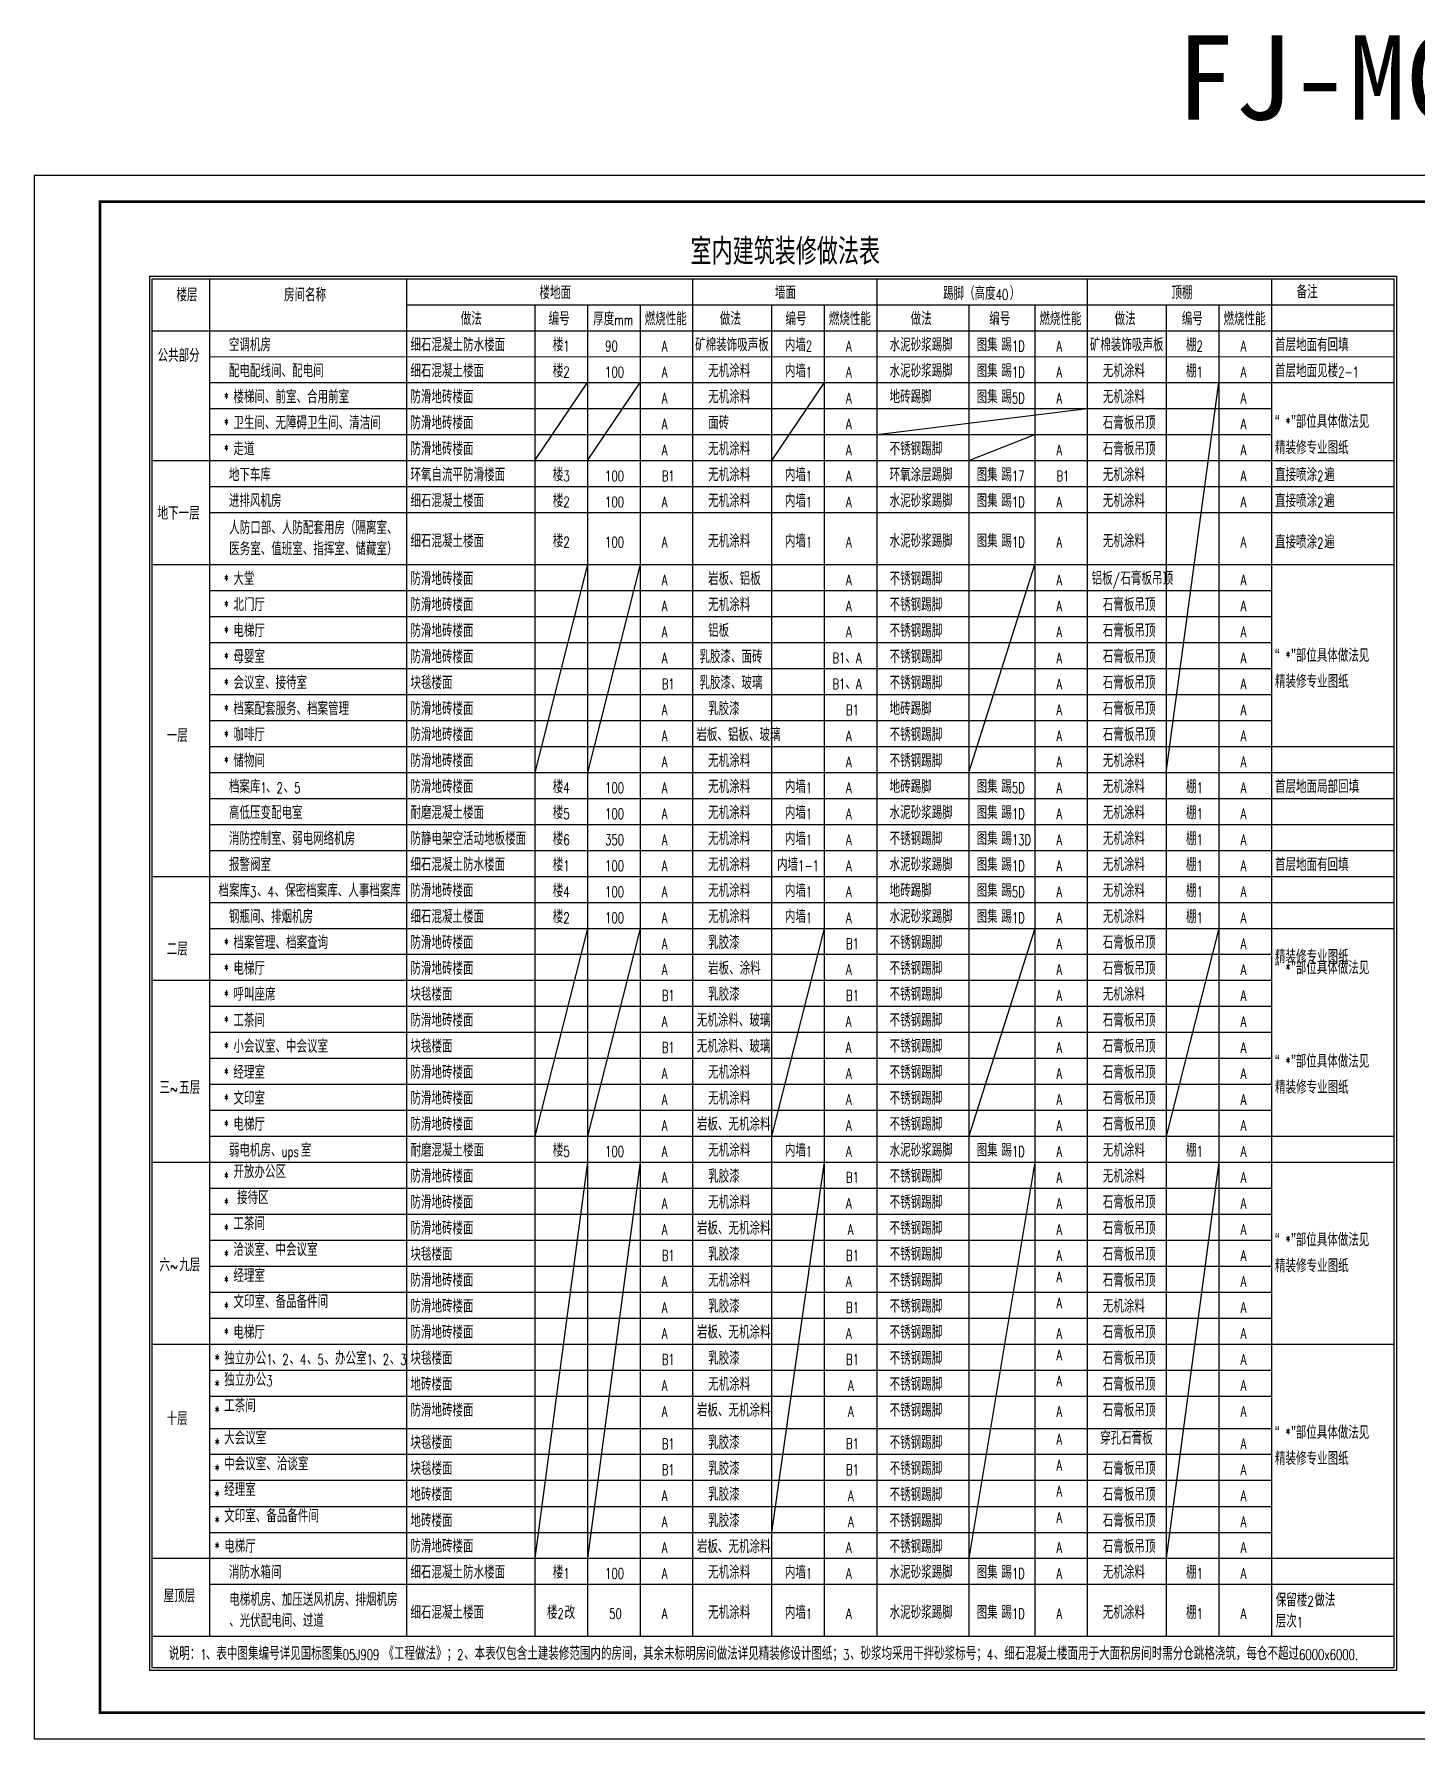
# Model space of a CAD drawing. Extents: x 1109697 to 1467097, y -139975 to 53891.
# Drawn here: x 1361997 to 1414517, y -139975 to -75205 of the extents above; entities that cross this region are included whole.
import ezdxf
from ezdxf.enums import TextEntityAlignment as Align

# ---------------------------------------------------------------- set-up
doc = ezdxf.new("R2010")
doc.units = 0
doc.header["$LTSCALE"] = 1000
doc.header["$MEASUREMENT"] = 0
for name, color, linetype in [('PUB_TEXT', 7, 'Continuous'), ('PUB_TITLE', 4, 'Continuous'), ('WALL', 5, 'Continuous')]:
    doc.layers.add(name, color=color, linetype=linetype)
doc.styles.add('_HZTXT', font='SIMPLEX', dxfattribs={"width": 0.8, "bigfont": 'HZTXT'})
doc.styles.add('_TCH_SPACE', font='simhei.ttf')

msp = doc.modelspace()

# ---------------------------------------------------------------- linework, layer by layer
for p, q in [((1366477, -86473), (1413684, -86473)), ((1381027, -91409), (1383027, -88448)), ((1383027, -91409), (1385027, -88448)), ((1392027, -88448), (1390027, -91409)), ((1405027, -103256), (1407027, -88448)), ((1394027, -90423), (1402027, -89436)), ((1397527, -91409), (1400027, -90423)), ((1383027, -95360), (1381027, -103257)), ((1385027, -95360), (1383027, -103257)), ((1397527, -103257), (1400027, -95360)), ((1383027, -109180), (1381027, -117073)), ((1385027, -109180), (1383027, -117073)), ((1392027, -109180), (1390027, -117073)), ((1400027, -109180), (1397527, -117073)), ((1407027, -109180), (1405027, -117073)), ((1383027, -118060), (1381027, -133106)), ((1385027, -118060), (1383027, -133106)), ((1392027, -118060), (1390027, -132132)), ((1400027, -118060), (1397527, -133106)), ((1407027, -118060), (1405027, -133106))]:
    msp.add_line(p, q)
at = {"layer": 'PUB_TEXT', "color": 7}
for p, q in [((1366477, -84498), (1366477, -84498)), ((1366477, -84498), (1366477, -137260)), ((1368666, -84498), (1368666, -136068)), ((1413684, -84498), (1413684, -137260)), ((1381027, -85485), (1381027, -136068)), ((1390027, -85485), (1390027, -136068)), ((1392027, -85485), (1392027, -136068)), ((1397527, -85485), (1397527, -136068)), ((1400027, -85485), (1400027, -136068)), ((1405027, -85485), (1405027, -136068)), ((1407027, -85485), (1407027, -136068)), ((1366477, -91409), (1413684, -91409)), ((1368666, -97332), (1409027, -97332)), ((1368666, -98320), (1409027, -98319)), ((1368666, -99309), (1409027, -99309)), ((1368666, -100297), (1409027, -100297)), ((1368666, -101284), (1409027, -101284)), ((1368666, -104244), (1413684, -104244)), ((1366478, -136068), (1413684, -136068)), ((1366477, -137260), (1413684, -137260))]:
    msp.add_line(p, q, dxfattribs=at)
at = {"layer": 'PUB_TEXT'}
for p, q in [((1366477, -84498), (1413684, -84498)), ((1376153, -85485), (1413684, -85485)), ((1383027, -85485), (1383027, -136068)), ((1385027, -85485), (1385027, -136068)), ((1368666, -87461), (1413684, -87460)), ((1368666, -88448), (1413684, -88448)), ((1368666, -89436), (1409027, -89436)), ((1368666, -90423), (1409027, -90423)), ((1368666, -90423), (1409027, -90423)), ((1368666, -92397), (1413684, -92397)), ((1368666, -93384), (1413684, -93384)), ((1366477, -95360), (1413684, -95360)), ((1368666, -96345), (1409027, -96345)), ((1368666, -102271), (1413684, -102271)), ((1368666, -102272), (1409027, -102272)), ((1368666, -103257), (1413684, -103256)), ((1368666, -104244), (1413684, -104244)), ((1368666, -105231), (1413684, -105231)), ((1368666, -106218), (1413684, -106218)), ((1366477, -107208), (1413684, -107207)), ((1368666, -108197), (1413684, -108197)), ((1368666, -109180), (1413684, -109180)), ((1368666, -110162), (1409027, -110162)), ((1366477, -111149), (1409027, -111149)), ((1368666, -112135), (1409027, -112135)), ((1368666, -113122), (1409027, -113122)), ((1368666, -114109), (1409027, -114109)), ((1368666, -115097), (1409027, -115097)), ((1368666, -116085), (1409027, -116085)), ((1368666, -117073), (1413684, -117073)), ((1366477, -118060), (1413684, -118060)), ((1368666, -119048), (1409027, -119048)), ((1368666, -120036), (1409027, -120036)), ((1368666, -121024), (1409027, -121024)), ((1368666, -122012), (1409027, -122012)), ((1368666, -123000), (1409027, -123000)), ((1368666, -123988), (1409027, -123988)), ((1366477, -124976), (1413684, -124976)), ((1368666, -125964), (1409027, -125964)), ((1368666, -126952), (1409027, -126952)), ((1368666, -128180), (1409027, -128180)), ((1368666, -129163), (1409027, -129163)), ((1368666, -130151), (1409027, -130151)), ((1368666, -131144), (1409027, -131144)), ((1368666, -132132), (1409027, -132132)), ((1366477, -133106), (1413684, -133106)), ((1368666, -134093), (1413684, -134093))]:
    msp.add_line(p, q, dxfattribs=at)
at = {"layer": 'PUB_TEXT', "color": 4}
for p, q in [((1376153, -84498), (1376153, -136068)), ((1387027, -84498), (1387027, -136068)), ((1409027, -84498), (1409027, -136068))]:
    msp.add_line(p, q, dxfattribs=at)
at = {"layer": 'PUB_TEXT', "color": 2}
for p, q in [((1394027, -84501), (1394027, -136068)), ((1402027, -84501), (1402027, -136068))]:
    msp.add_line(p, q, dxfattribs=at)
at = {"layer": 'PUB_TITLE'}
msp.add_lwpolyline([(1361997, -139975), (1467097, -139975), (1467097, -80575), (1361997, -80575)], close=True, dxfattribs=at)
at = {"layer": 'PUB_TITLE', "const_width": 100}
msp.add_lwpolyline([(1364497, -138975), (1466097, -138975), (1466097, -81575), (1364497, -81575)], close=True, dxfattribs=at)
at = {"layer": 'WALL'}
for p, q in [((1366378, -84398), (1366378, -137360)), ((1366378, -84398), (1413784, -84398)), ((1413784, -84398), (1413784, -137360)), ((1366378, -137360), (1413784, -137360))]:
    msp.add_line(p, q, dxfattribs=at)

# ---------------------------------------------------------------- texts
at = {"linetype": 'Continuous', "style": '_TCH_SPACE'}
msp.add_text('FJ-MC-08', height=3200, dxfattribs=at).set_placement((1414140, -78457), align=Align.CENTER)
at = {"layer": 'PUB_TEXT', "style": '_HZTXT'}
for s, height, width, p in [('室内建筑装修做法表', 1000, 0.8, (1386948, -83968)), ('楼层', 500, 0.8, (1367406, -85362)), ('房间名称', 500, 0.8, (1371497, -85362)), ('楼地面', 500, 0.8, (1381207, -85275)), ('墙面', 500, 0.8, (1390155, -85275)), ('踢脚（高度', 500, 0.8, (1396544, -85302)), ('）', 500, 0.8, (1399078, -85302)), ('顶棚', 500, 0.8, (1405227, -85278)), ('备注', 500, 0.8, (1409982, -85247)), ('40', 400, 0.7, (1398544, -85302)), ('做法', 500, 0.8, (1378216, -86269)), ('编号', 500, 0.8, (1381553, -86269)), ('厚度', 500, 0.8, (1383250, -86269)), ('mm', 400, 0.7, (1384050, -86269)), ('燃烧性能', 500, 0.8, (1385204, -86269)), ('做法', 500, 0.8, (1388063, -86269)), ('编号', 500, 0.8, (1390553, -86269)), ('燃烧性能', 500, 0.8, (1392204, -86269)), ('做法', 500, 0.8, (1395313, -86269)), ('编号', 500, 0.8, (1398303, -86269)), ('燃烧性能', 500, 0.8, (1400204, -86269)), ('做法', 500, 0.8, (1403063, -86269)), ('编号', 500, 0.8, (1405619, -86269)), ('燃烧性能', 500, 0.8, (1407204, -86269)), ('细石混凝土防水楼面', 500, 0.8, (1376300, -87258)), ('楼', 500, 0.8, (1381714, -87258)), ('矿棉装饰吸声板', 500, 0.8, (1387122, -87258)), ('内墙', 500, 0.8, (1390530, -87258)), ('水泥砂浆踢脚', 500, 0.8, (1394514, -87258)), ('图集', 500, 0.8, (1397821, -87258)), ('踢', 500, 0.8, (1398762, -87258)), ('矿棉装饰吸声板', 500, 0.8, (1402122, -87258)), ('棚', 500, 0.8, (1405780, -87258)), ('首层地面有回填', 500, 0.8, (1409161, -87258)), ('1', 400, 0.7, (1382114, -87258)), ('90', 400, 0.7, (1383700, -87258)), ('A', 400, 0.7, (1385855, -87258)), ('2', 400, 0.7, (1391330, -87258)), ('A', 400, 0.7, (1392855, -87258)), ('1D', 400, 0.7, (1399162, -87258)), ('A', 400, 0.7, (1400855, -87258)), ('2', 400, 0.7, (1406180, -87258)), ('A', 400, 0.7, (1407855, -87258)), ('细石混凝土楼面', 500, 0.8, (1376300, -88246)), ('楼', 500, 0.8, (1381714, -88246)), ('2', 400, 0.7, (1382114, -88246)), ('100', 400, 0.7, (1383700, -88246)), ('A', 400, 0.7, (1385855, -88246)), ('无机涂料', 500, 0.8, (1387616, -88246)), ('内墙', 500, 0.8, (1390530, -88246)), ('1', 400, 0.7, (1391330, -88246)), ('A', 400, 0.7, (1392855, -88246)), ('水泥砂浆踢脚', 500, 0.8, (1394514, -88246)), ('图集', 500, 0.8, (1397821, -88246)), ('踢', 500, 0.8, (1398762, -88246)), ('1D', 400, 0.7, (1399162, -88246)), ('A', 400, 0.7, (1400855, -88246)), ('无机涂料', 500, 0.8, (1402616, -88246)), ('棚', 500, 0.8, (1405780, -88246)), ('1', 400, 0.7, (1406180, -88246)), ('A', 400, 0.7, (1407855, -88246)), ('首层地面见楼', 500, 0.8, (1409161, -88246)), ('2-1', 400, 0.7, (1411561, -88246)), ('防滑地砖楼面', 500, 0.8, (1376300, -89234)), ('无机涂料', 500, 0.8, (1387616, -89234)), ('地砖踢脚', 500, 0.8, (1394514, -89234)), ('图集', 500, 0.8, (1397821, -89234)), ('踢', 500, 0.8, (1398762, -89234)), ('无机涂料', 500, 0.8, (1402616, -89234)), ('A', 400, 0.7, (1385855, -89234)), ('A', 400, 0.7, (1392855, -89234)), ('5D', 400, 0.7, (1399162, -89234)), ('A', 400, 0.7, (1400855, -89234)), ('A', 400, 0.7, (1407855, -89234)), ('防滑地砖楼面', 500, 0.8, (1376300, -90221)), ('A', 400, 0.7, (1385855, -90221)), ('面砖', 500, 0.8, (1387616, -90221)), ('A', 400, 0.7, (1392855, -90221)), ('石膏板吊顶', 500, 0.8, (1402616, -90221)), ('A', 400, 0.7, (1407855, -90221)), ('“', 500, 0.8, (1409161, -90173)), ('*', 400, 0.7, (1409561, -90173)), ('”部位具体做法见', 500, 0.8, (1409774, -90173)), ('防滑地砖楼面', 500, 0.8, (1376300, -91209)), ('无机涂料', 500, 0.8, (1387616, -91209)), ('不锈钢踢脚', 500, 0.8, (1394514, -91209)), ('石膏板吊顶', 500, 0.8, (1402616, -91209)), ('精装修专业图纸', 500, 0.8, (1409161, -91161)), ('A', 400, 0.7, (1385855, -91209)), ('A', 400, 0.7, (1392855, -91209)), ('A', 400, 0.7, (1400855, -91209)), ('A', 400, 0.7, (1407855, -91209)), ('环氧自流平防滑楼面', 500, 0.8, (1376300, -92194)), ('楼', 500, 0.8, (1381714, -92195)), ('3', 400, 0.7, (1382114, -92195)), ('100', 400, 0.7, (1383700, -92194)), ('100', 400, 0.7, (1383700, -92195)), ('B1', 400, 0.7, (1385855, -92195)), ('无机涂料', 500, 0.8, (1387616, -92195)), ('内墙', 500, 0.8, (1390530, -92195)), ('1', 400, 0.7, (1391330, -92195)), ('A', 400, 0.7, (1392855, -92195)), ('环氧涂层踢脚', 500, 0.8, (1394514, -92195)), ('图集', 500, 0.8, (1397821, -92195)), ('踢', 500, 0.8, (1398762, -92195)), ('17', 400, 0.7, (1399162, -92195)), ('B1', 400, 0.7, (1400855, -92195)), ('无机涂料', 500, 0.8, (1402616, -92195)), ('A', 400, 0.7, (1407855, -92195)), ('直接喷涂', 500, 0.8, (1409161, -92195)), ('2', 400, 0.7, (1410761, -92195)), ('遍', 500, 0.8, (1411027, -92195)), ('细石混凝土楼面', 500, 0.8, (1376300, -93182)), ('楼', 500, 0.8, (1381714, -93182)), ('2', 400, 0.7, (1382114, -93182)), ('100', 400, 0.7, (1383700, -93182)), ('A', 400, 0.7, (1385855, -93182)), ('无机涂料', 500, 0.8, (1387616, -93182)), ('内墙', 500, 0.8, (1390530, -93182)), ('1', 400, 0.7, (1391330, -93182)), ('A', 400, 0.7, (1392855, -93182)), ('水泥砂浆踢脚', 500, 0.8, (1394514, -93182)), ('图集', 500, 0.8, (1397821, -93182)), ('踢', 500, 0.8, (1398762, -93182)), ('1D', 400, 0.7, (1399162, -93182)), ('A', 400, 0.7, (1400855, -93182)), ('无机涂料', 500, 0.8, (1402616, -93182)), ('A', 400, 0.7, (1407855, -93182)), ('直接喷涂', 500, 0.8, (1409161, -93182)), ('2', 400, 0.7, (1410761, -93182)), ('遍', 500, 0.8, (1411027, -93182)), ('细石混凝土楼面', 500, 0.8, (1376300, -94710)), ('楼', 500, 0.8, (1381714, -94710)), ('2', 400, 0.7, (1382114, -94710)), ('100', 400, 0.7, (1383700, -94710)), ('A', 400, 0.7, (1385855, -94710)), ('无机涂料', 500, 0.8, (1387616, -94710)), ('内墙', 500, 0.8, (1390530, -94710)), ('1', 400, 0.7, (1391330, -94710)), ('A', 400, 0.7, (1392855, -94710)), ('水泥砂浆踢脚', 500, 0.8, (1394514, -94710)), ('图集', 500, 0.8, (1397821, -94710)), ('踢', 500, 0.8, (1398762, -94710)), ('1D', 400, 0.7, (1399162, -94710)), ('A', 400, 0.7, (1400855, -94710)), ('无机涂料', 500, 0.8, (1402616, -94710)), ('A', 400, 0.7, (1407855, -94710)), ('直接喷涂', 500, 0.8, (1409161, -94747)), ('2', 400, 0.7, (1410761, -94747)), ('遍', 500, 0.8, (1411027, -94747)), ('防滑地砖楼面', 500, 0.8, (1376300, -96143)), ('A', 400, 0.7, (1385855, -96143)), ('岩板、铝板', 500, 0.8, (1387616, -96143)), ('A', 400, 0.7, (1392855, -96143)), ('不锈钢踢脚', 500, 0.8, (1394514, -96143)), ('A', 400, 0.7, (1400855, -96143)), ('铝板', 500, 0.8, (1402193, -96133)), ('/', 400, 0.7, (1402993, -96133)), ('石膏板吊顶', 500, 0.8, (1403287, -96133)), ('A', 400, 0.7, (1407855, -96143)), ('防滑地砖楼面', 500, 0.8, (1376300, -97130)), ('A', 400, 0.7, (1385855, -97131)), ('无机涂料', 500, 0.8, (1387616, -97131)), ('A', 400, 0.7, (1392855, -97131)), ('不锈钢踢脚', 500, 0.8, (1394514, -97131)), ('A', 400, 0.7, (1400855, -97131)), ('石膏板吊顶', 500, 0.8, (1402616, -97131)), ('A', 400, 0.7, (1407855, -97131)), ('防滑地砖楼面', 500, 0.8, (1376300, -98118)), ('A', 400, 0.7, (1385855, -98118)), ('铝板', 500, 0.8, (1387616, -98115)), ('A', 400, 0.7, (1392855, -98118)), ('不锈钢踢脚', 500, 0.8, (1394514, -98118)), ('A', 400, 0.7, (1400855, -98118)), ('石膏板吊顶', 500, 0.8, (1402616, -98118)), ('A', 400, 0.7, (1407855, -98118)), ('防滑地砖楼面', 500, 0.8, (1376300, -99107)), ('A', 400, 0.7, (1385855, -99107)), ('乳胶漆、面砖', 500, 0.8, (1387283, -99107)), ('B1', 400, 0.7, (1392341, -99108)), ('、', 500, 0.8, (1392835, -99108)), ('A', 400, 0.7, (1393235, -99108)), ('不锈钢踢脚', 500, 0.8, (1394514, -99107)), ('A', 400, 0.7, (1400855, -99107)), ('石膏板吊顶', 500, 0.8, (1402616, -99105)), ('A', 400, 0.7, (1407855, -99107)), ('“', 500, 0.8, (1409161, -99059)), ('*', 400, 0.7, (1409561, -99059)), ('”部位具体做法见', 500, 0.8, (1409774, -99059)), ('块毯楼面', 500, 0.8, (1376300, -100095)), ('B1', 400, 0.7, (1385855, -100095)), ('乳胶漆、玻璃', 500, 0.8, (1387283, -100095)), ('B1', 400, 0.7, (1392341, -100095)), ('A', 400, 0.7, (1393235, -100095)), ('不锈钢踢脚', 500, 0.8, (1394514, -100095)), ('A', 400, 0.7, (1400855, -100095)), ('石膏板吊顶', 500, 0.8, (1402616, -100094)), ('A', 400, 0.7, (1407855, -100095)), ('精装修专业图纸', 500, 0.8, (1409161, -100046)), ('、', 500, 0.8, (1392835, -100095)), ('防滑地砖楼面', 500, 0.8, (1376300, -101081)), ('A', 400, 0.7, (1385855, -101081)), ('乳胶漆', 500, 0.8, (1387616, -101081)), ('B1', 400, 0.7, (1392855, -101082)), ('地砖踢脚', 500, 0.8, (1394514, -101081)), ('A', 400, 0.7, (1400855, -101081)), ('石膏板吊顶', 500, 0.8, (1402616, -101082)), ('A', 400, 0.7, (1407855, -101082)), ('防滑地砖楼面', 500, 0.8, (1376300, -102068)), ('A', 400, 0.7, (1385855, -102068)), ('岩板、铝板、玻璃', 500, 0.8, (1387167, -102069)), ('A', 400, 0.7, (1392855, -102070)), ('不锈钢踢脚', 500, 0.8, (1394514, -102069)), ('A', 400, 0.7, (1400855, -102069)), ('石膏板吊顶', 500, 0.8, (1402616, -102069)), ('A', 400, 0.7, (1407855, -102069)), ('防滑地砖楼面', 500, 0.8, (1376300, -103056)), ('A', 400, 0.7, (1385855, -103056)), ('无机涂料', 500, 0.8, (1387616, -103057)), ('A', 400, 0.7, (1392855, -103058)), ('不锈钢踢脚', 500, 0.8, (1394514, -103057)), ('A', 400, 0.7, (1400855, -103057)), ('无机涂料', 500, 0.8, (1402616, -103058)), ('A', 400, 0.7, (1407855, -103057)), ('防滑地砖楼面', 500, 0.8, (1376300, -104044)), ('楼', 500, 0.8, (1381714, -104044)), ('无机涂料', 500, 0.8, (1387616, -104044)), ('内墙', 500, 0.8, (1390530, -104044)), ('地砖踢脚', 500, 0.8, (1394514, -104044)), ('图集', 500, 0.8, (1397821, -104044)), ('踢', 500, 0.8, (1398762, -104044)), ('无机涂料', 500, 0.8, (1402616, -104044)), ('棚', 500, 0.8, (1405780, -104044)), ('首层地面局部回填', 500, 0.8, (1409161, -104044)), ('4', 400, 0.7, (1382114, -104044)), ('100', 400, 0.7, (1383700, -104044)), ('A', 400, 0.7, (1385855, -104044)), ('1', 400, 0.7, (1391330, -104044)), ('A', 400, 0.7, (1392855, -104044)), ('5D', 400, 0.7, (1399162, -104044)), ('A', 400, 0.7, (1400855, -104044)), ('1', 400, 0.7, (1406180, -104044)), ('A', 400, 0.7, (1407855, -104044)), ('耐磨混凝土楼面', 500, 0.8, (1376300, -105031)), ('楼', 500, 0.8, (1381714, -105031)), ('5', 400, 0.7, (1382114, -105031)), ('100', 400, 0.7, (1383700, -105031)), ('A', 400, 0.7, (1385855, -105031)), ('无机涂料', 500, 0.8, (1387616, -105031)), ('内墙', 500, 0.8, (1390530, -105031)), ('1', 400, 0.7, (1391330, -105031)), ('A', 400, 0.7, (1392855, -105031)), ('水泥砂浆踢脚', 500, 0.8, (1394514, -105031)), ('图集', 500, 0.8, (1397821, -105031)), ('踢', 500, 0.8, (1398762, -105031)), ('1D', 400, 0.7, (1399162, -105031)), ('A', 400, 0.7, (1400855, -105031)), ('无机涂料', 500, 0.8, (1402616, -105031)), ('棚', 500, 0.8, (1405780, -105031)), ('1', 400, 0.7, (1406180, -105031)), ('A', 400, 0.7, (1407855, -105031)), ('防静电架空活动地板楼面', 500, 0.8, (1376300, -106018)), ('楼', 500, 0.8, (1381714, -106019)), ('无机涂料', 500, 0.8, (1387616, -106018)), ('内墙', 500, 0.8, (1390530, -106018)), ('不锈钢踢脚', 500, 0.8, (1394514, -106018)), ('图集', 500, 0.8, (1397821, -106018)), ('踢', 500, 0.8, (1398762, -106018)), ('无机涂料', 500, 0.8, (1402616, -106018)), ('棚', 500, 0.8, (1405780, -106018)), ('6', 400, 0.7, (1382114, -106019)), ('350', 400, 0.7, (1383700, -106019)), ('A', 400, 0.7, (1385855, -106019)), ('1', 400, 0.7, (1391330, -106018)), ('A', 400, 0.7, (1392855, -106019)), ('13D', 400, 0.7, (1399162, -106018)), ('A', 400, 0.7, (1400855, -106018)), ('1', 400, 0.7, (1406180, -106018)), ('A', 400, 0.7, (1407855, -106018)), ('细石混凝土防水楼面', 500, 0.8, (1376300, -107006)), ('楼', 500, 0.8, (1381714, -107006)), ('1', 400, 0.7, (1382114, -107006)), ('100', 400, 0.7, (1383700, -107006)), ('A', 400, 0.7, (1385855, -107006)), ('无机涂料', 500, 0.8, (1387616, -107006)), ('内墙', 500, 0.8, (1390235, -107006)), ('1-1', 400, 0.7, (1391035, -107006)), ('A', 400, 0.7, (1392855, -107006)), ('水泥砂浆踢脚', 500, 0.8, (1394514, -107006)), ('图集', 500, 0.8, (1397821, -107006)), ('踢', 500, 0.8, (1398762, -107006)), ('1D', 400, 0.7, (1399162, -107006)), ('A', 400, 0.7, (1400855, -107006)), ('无机涂料', 500, 0.8, (1402616, -107006)), ('棚', 500, 0.8, (1405780, -107006)), ('1', 400, 0.7, (1406180, -107006)), ('A', 400, 0.7, (1407855, -107006)), ('首层地面有回填', 500, 0.8, (1409161, -107006)), ('防滑地砖楼面', 500, 0.8, (1376300, -107992)), ('楼', 500, 0.8, (1381714, -107993)), ('无机涂料', 500, 0.8, (1387616, -107992)), ('内墙', 500, 0.8, (1390530, -107992)), ('地砖踢脚', 500, 0.8, (1394514, -107992)), ('图集', 500, 0.8, (1397821, -107992)), ('踢', 500, 0.8, (1398762, -107992)), ('无机涂料', 500, 0.8, (1402616, -107992)), ('棚', 500, 0.8, (1405780, -107992)), ('4', 400, 0.7, (1382114, -107993)), ('100', 400, 0.7, (1383700, -107993)), ('A', 400, 0.7, (1385855, -107993)), ('1', 400, 0.7, (1391330, -107992)), ('A', 400, 0.7, (1392855, -107993)), ('5D', 400, 0.7, (1399162, -107992)), ('A', 400, 0.7, (1400855, -107992)), ('1', 400, 0.7, (1406180, -107992)), ('A', 400, 0.7, (1407855, -107992)), ('细石混凝土楼面', 500, 0.8, (1376300, -108981)), ('楼', 500, 0.8, (1381714, -108981)), ('2', 400, 0.7, (1382114, -108981)), ('100', 400, 0.7, (1383700, -108981)), ('A', 400, 0.7, (1385855, -108981)), ('无机涂料', 500, 0.8, (1387616, -108981)), ('内墙', 500, 0.8, (1390530, -108981)), ('1', 400, 0.7, (1391330, -108981)), ('A', 400, 0.7, (1392855, -108981)), ('水泥砂浆踢脚', 500, 0.8, (1394514, -108981)), ('图集', 500, 0.8, (1397821, -108981)), ('踢', 500, 0.8, (1398762, -108981)), ('1D', 400, 0.7, (1399162, -108981)), ('A', 400, 0.7, (1400855, -108981)), ('无机涂料', 500, 0.8, (1402616, -108981)), ('棚', 500, 0.8, (1405780, -108981)), ('1', 400, 0.7, (1406180, -108981)), ('A', 400, 0.7, (1407855, -108981)), ('防滑地砖楼面', 500, 0.8, (1376300, -109965)), ('乳胶漆', 500, 0.8, (1387616, -109965)), ('不锈钢踢脚', 500, 0.8, (1394514, -109965)), ('石膏板吊顶', 500, 0.8, (1402616, -109965)), ('A', 400, 0.7, (1385855, -109965)), ('B1', 400, 0.7, (1392855, -109965)), ('A', 400, 0.7, (1400855, -109965)), ('A', 400, 0.7, (1407855, -109965)), ('精装修专业图纸', 500, 0.8, (1409161, -110496)), ('防滑地砖楼面', 500, 0.8, (1376300, -110947)), ('A', 400, 0.7, (1385855, -110947)), ('岩板、涂料', 500, 0.8, (1387616, -110945)), ('A', 400, 0.7, (1392855, -110945)), ('不锈钢踢脚', 500, 0.8, (1394514, -110945)), ('A', 400, 0.7, (1400855, -110945)), ('石膏板吊顶', 500, 0.8, (1402616, -110948)), ('A', 400, 0.7, (1407855, -110950)), ('“', 500, 0.8, (1409161, -110928)), ('*', 400, 0.7, (1409561, -110928)), ('”部位具体做法见', 500, 0.8, (1409774, -110928)), ('块毯楼面', 500, 0.8, (1376300, -111934)), ('乳胶漆', 500, 0.8, (1387616, -111933)), ('不锈钢踢脚', 500, 0.8, (1394514, -111933)), ('无机涂料', 500, 0.8, (1402616, -111933)), ('B1', 400, 0.7, (1385855, -111934)), ('B1', 400, 0.7, (1392855, -111931)), ('A', 400, 0.7, (1400855, -111933)), ('A', 400, 0.7, (1407855, -111937)), ('防滑地砖楼面', 500, 0.8, (1376300, -112920)), ('A', 400, 0.7, (1385855, -112920)), ('无机涂料、玻璃', 500, 0.8, (1387184, -112920)), ('A', 400, 0.7, (1392844, -112921)), ('不锈钢踢脚', 500, 0.8, (1394514, -112919)), ('A', 400, 0.7, (1400855, -112919)), ('石膏板吊顶', 500, 0.8, (1402616, -112920)), ('A', 400, 0.7, (1407855, -112925)), ('块毯楼面', 500, 0.8, (1376300, -113907)), ('B1', 400, 0.7, (1385855, -113907)), ('无机涂料、玻璃', 500, 0.8, (1387184, -113907)), ('A', 400, 0.7, (1392844, -113908)), ('不锈钢踢脚', 500, 0.8, (1394514, -113906)), ('A', 400, 0.7, (1400855, -113906)), ('石膏板吊顶', 500, 0.8, (1402616, -113907)), ('A', 400, 0.7, (1407855, -113911)), ('“', 500, 0.8, (1409161, -114477)), ('”部位具体做法见', 500, 0.8, (1409774, -114477)), ('防滑地砖楼面', 500, 0.8, (1376300, -114894)), ('A', 400, 0.7, (1385855, -114895)), ('无机涂料', 500, 0.8, (1387616, -114895)), ('A', 400, 0.7, (1392855, -114895)), ('不锈钢踢脚', 500, 0.8, (1394514, -114893)), ('A', 400, 0.7, (1400855, -114893)), ('石膏板吊顶', 500, 0.8, (1402616, -114894)), ('A', 400, 0.7, (1407855, -114900)), ('*', 400, 0.7, (1409561, -114477)), ('精装修专业图纸', 500, 0.8, (1409161, -115464)), ('防滑地砖楼面', 500, 0.8, (1376300, -115882)), ('A', 400, 0.7, (1385855, -115882)), ('无机涂料', 500, 0.8, (1387616, -115882)), ('A', 400, 0.7, (1392855, -115882)), ('不锈钢踢脚', 500, 0.8, (1394514, -115881)), ('A', 400, 0.7, (1400855, -115881)), ('石膏板吊顶', 500, 0.8, (1402616, -115882)), ('A', 400, 0.7, (1407855, -115884)), ('A', 400, 0.7, (1407855, -115888)), ('防滑地砖楼面', 500, 0.8, (1376300, -116870)), ('A', 400, 0.7, (1385855, -116870)), ('岩板、无机涂料', 500, 0.8, (1387189, -116868)), ('A', 400, 0.7, (1392855, -116868)), ('不锈钢踢脚', 500, 0.8, (1394514, -116868)), ('A', 400, 0.7, (1400855, -116868)), ('石膏板吊顶', 500, 0.8, (1402616, -116870)), ('A', 400, 0.7, (1407855, -116873)), ('耐磨混凝土楼面', 500, 0.8, (1376300, -117857)), ('楼', 500, 0.8, (1381714, -117857)), ('5', 400, 0.7, (1382114, -117857)), ('100', 400, 0.7, (1383700, -117857)), ('A', 400, 0.7, (1385855, -117857)), ('无机涂料', 500, 0.8, (1387616, -117857)), ('内墙', 500, 0.8, (1390530, -117857)), ('1', 400, 0.7, (1391330, -117857)), ('A', 400, 0.7, (1392855, -117857)), ('水泥砂浆踢脚', 500, 0.8, (1394514, -117857)), ('图集', 500, 0.8, (1397821, -117857)), ('踢', 500, 0.8, (1398762, -117857)), ('1D', 400, 0.7, (1399162, -117857)), ('A', 400, 0.7, (1400855, -117857)), ('无机涂料', 500, 0.8, (1402616, -117857)), ('棚', 500, 0.8, (1405780, -117855)), ('1', 400, 0.7, (1406180, -117855)), ('A', 400, 0.7, (1407855, -117860)), ('防滑地砖楼面', 500, 0.8, (1376300, -118844)), ('A', 400, 0.7, (1385855, -118844)), ('乳胶漆', 500, 0.8, (1387616, -118845)), ('B1', 400, 0.7, (1392855, -118841)), ('不锈钢踢脚', 500, 0.8, (1394514, -118844)), ('A', 400, 0.7, (1400855, -118844)), ('无机涂料', 500, 0.8, (1402616, -118843)), ('A', 400, 0.7, (1407855, -118847)), ('防滑地砖楼面', 500, 0.8, (1376300, -119832)), ('A', 400, 0.7, (1385855, -119833)), ('无机涂料', 500, 0.8, (1387616, -119833)), ('A', 400, 0.7, (1392855, -119829)), ('不锈钢踢脚', 500, 0.8, (1394514, -119832)), ('A', 400, 0.7, (1400855, -119832)), ('石膏板吊顶', 500, 0.8, (1402616, -119832)), ('A', 400, 0.7, (1407855, -119834)), ('防滑地砖楼面', 500, 0.8, (1376300, -120820)), ('A', 400, 0.7, (1385855, -120821)), ('岩板、无机涂料', 500, 0.8, (1387189, -120818)), ('A', 400, 0.7, (1392920, -120821)), ('不锈钢踢脚', 500, 0.8, (1394514, -120820)), ('A', 400, 0.7, (1400855, -120820)), ('石膏板吊顶', 500, 0.8, (1402616, -120820)), ('A', 400, 0.7, (1407855, -120823)), ('“', 500, 0.8, (1409161, -121260)), ('*', 400, 0.7, (1409561, -121260)), ('”部位具体做法见', 500, 0.8, (1409774, -121260)), ('块毯楼面', 500, 0.8, (1376300, -121809)), ('B1', 400, 0.7, (1385855, -121809)), ('乳胶漆', 500, 0.8, (1387616, -121809)), ('B1', 400, 0.7, (1392855, -121809)), ('不锈钢踢脚', 500, 0.8, (1394514, -121808)), ('A', 400, 0.7, (1400855, -121808)), ('石膏板吊顶', 500, 0.8, (1402616, -121809)), ('A', 400, 0.7, (1407855, -121806)), ('A', 400, 0.7, (1407855, -121814)), ('精装修专业图纸', 500, 0.8, (1409161, -122248)), ('防滑地砖楼面', 500, 0.8, (1376300, -122796)), ('A', 400, 0.7, (1385855, -122797)), ('无机涂料', 500, 0.8, (1387616, -122798)), ('A', 400, 0.7, (1392855, -122797)), ('不锈钢踢脚', 500, 0.8, (1394514, -122796)), ('A', 400, 0.7, (1400855, -122627)), ('石膏板吊顶', 500, 0.8, (1402616, -122797)), ('A', 400, 0.7, (1407855, -122799)), ('防滑地砖楼面', 500, 0.8, (1376300, -123785)), ('A', 400, 0.7, (1385855, -123785)), ('乳胶漆', 500, 0.8, (1387616, -123786)), ('B1', 400, 0.7, (1392855, -123785)), ('不锈钢踢脚', 500, 0.8, (1394514, -123784)), ('A', 400, 0.7, (1400855, -123615)), ('无机涂料', 500, 0.8, (1402616, -123784)), ('A', 400, 0.7, (1407855, -123786)), ('防滑地砖楼面', 500, 0.8, (1376300, -124772)), ('岩板、无机涂料', 500, 0.8, (1387189, -124770)), ('不锈钢踢脚', 500, 0.8, (1394514, -124772)), ('石膏板吊顶', 500, 0.8, (1402616, -124772)), ('A', 400, 0.7, (1385855, -124773)), ('A', 400, 0.7, (1392855, -124771)), ('A', 400, 0.7, (1400855, -124771)), ('A', 400, 0.7, (1407855, -124774)), ('块毯楼面', 500, 0.8, (1376300, -125761)), ('B1', 400, 0.7, (1385855, -125761)), ('乳胶漆', 500, 0.8, (1387616, -125761)), ('B1', 400, 0.7, (1392855, -125761)), ('不锈钢踢脚', 500, 0.8, (1394514, -125760)), ('A', 400, 0.7, (1400855, -125592)), ('石膏板吊顶', 500, 0.8, (1402616, -125760)), ('A', 400, 0.7, (1407855, -125760)), ('地砖楼面', 500, 0.8, (1376300, -126749)), ('无机涂料', 500, 0.8, (1387616, -126749)), ('不锈钢踢脚', 500, 0.8, (1394514, -126748)), ('A', 400, 0.7, (1400855, -126580)), ('石膏板吊顶', 500, 0.8, (1402616, -126749)), ('A', 400, 0.7, (1385855, -126749)), ('A', 400, 0.7, (1392932, -126749)), ('A', 400, 0.7, (1407855, -126749)), ('防滑地砖楼面', 500, 0.8, (1376300, -127737)), ('A', 400, 0.7, (1385855, -127737)), ('岩板、无机涂料', 500, 0.8, (1387189, -127734)), ('A', 400, 0.7, (1392932, -127737)), ('不锈钢踢脚', 500, 0.8, (1394514, -127736)), ('A', 400, 0.7, (1400855, -127736)), ('石膏板吊顶', 500, 0.8, (1402616, -127737)), ('A', 400, 0.7, (1407855, -127733)), ('穿孔石膏板', 500, 0.8, (1402514, -128791)), ('“', 500, 0.8, (1409161, -128581)), ('*', 400, 0.7, (1409561, -128581)), ('”部位具体做法见', 500, 0.8, (1409774, -128581)), ('块毯楼面', 500, 0.8, (1376300, -128961)), ('B1', 400, 0.7, (1385855, -128965)), ('乳胶漆', 500, 0.8, (1387616, -128960)), ('B1', 400, 0.7, (1392855, -128961)), ('不锈钢踢脚', 500, 0.8, (1394514, -128960)), ('A', 400, 0.7, (1400855, -128791)), ('A', 400, 0.7, (1407855, -128965)), ('块毯楼面', 500, 0.8, (1376300, -129949)), ('乳胶漆', 500, 0.8, (1387616, -129948)), ('不锈钢踢脚', 500, 0.8, (1394514, -129948)), ('A', 400, 0.7, (1400855, -129779)), ('石膏板吊顶', 500, 0.8, (1402616, -129948)), ('精装修专业图纸', 500, 0.8, (1409161, -129568)), ('B1', 400, 0.7, (1385855, -129949)), ('B1', 400, 0.7, (1392855, -129949)), ('A', 400, 0.7, (1407855, -129949)), ('地砖楼面', 500, 0.8, (1376300, -130932)), ('A', 400, 0.7, (1385855, -130932)), ('乳胶漆', 500, 0.8, (1387616, -130932)), ('A', 400, 0.7, (1392932, -130942)), ('不锈钢踢脚', 500, 0.8, (1394514, -130941)), ('A', 400, 0.7, (1400855, -130763)), ('石膏板吊顶', 500, 0.8, (1402616, -130936)), ('A', 400, 0.7, (1407855, -130937)), ('地砖楼面', 500, 0.8, (1376300, -131929)), ('乳胶漆', 500, 0.8, (1387616, -131929)), ('不锈钢踢脚', 500, 0.8, (1394514, -131929)), ('A', 400, 0.7, (1400855, -131760)), ('石膏板吊顶', 500, 0.8, (1402616, -131924)), ('A', 400, 0.7, (1385855, -131929)), ('A', 400, 0.7, (1392932, -131930)), ('A', 400, 0.7, (1407855, -131929)), ('防滑地砖楼面', 500, 0.8, (1376300, -132903)), ('A', 400, 0.7, (1385855, -132903)), ('岩板、无机涂料', 500, 0.8, (1387189, -132915)), ('A', 400, 0.7, (1392855, -132901)), ('不锈钢踢脚', 500, 0.8, (1394514, -132917)), ('A', 400, 0.7, (1400855, -132901)), ('石膏板吊顶', 500, 0.8, (1402616, -132913)), ('A', 400, 0.7, (1407855, -132903)), ('细石混凝土防水楼面', 500, 0.8, (1376300, -133890)), ('楼', 500, 0.8, (1381714, -133891)), ('无机涂料', 500, 0.8, (1387616, -133891)), ('内墙', 500, 0.8, (1390530, -133891)), ('水泥砂浆踢脚', 500, 0.8, (1394514, -133891)), ('图集', 500, 0.8, (1397821, -133891)), ('踢', 500, 0.8, (1398762, -133891)), ('无机涂料', 500, 0.8, (1402616, -133891)), ('棚', 500, 0.8, (1405780, -133891)), ('1', 400, 0.7, (1382114, -133891)), ('100', 400, 0.7, (1383700, -133891)), ('A', 400, 0.7, (1385855, -133891)), ('1', 400, 0.7, (1391330, -133891)), ('A', 400, 0.7, (1392855, -133891)), ('1D', 400, 0.7, (1399162, -133891)), ('A', 400, 0.7, (1400855, -133891)), ('1', 400, 0.7, (1406180, -133891)), ('A', 400, 0.7, (1407855, -133891)), ('保留楼', 500, 0.8, (1409190, -134949)), ('2', 400, 0.7, (1410390, -134949)), ('做法', 500, 0.8, (1410656, -134949)), ('细石混凝土楼面', 500, 0.8, (1376300, -135418)), ('楼', 500, 0.8, (1381491, -135418)), ('2', 400, 0.7, (1381891, -135418)), ('改', 500, 0.8, (1382158, -135418)), ('50', 400, 0.7, (1383854, -135418)), ('A', 400, 0.7, (1385855, -135418)), ('无机涂料', 500, 0.8, (1387616, -135418)), ('内墙', 500, 0.8, (1390530, -135418)), ('1', 400, 0.7, (1391330, -135418)), ('A', 400, 0.7, (1392855, -135418)), ('水泥砂浆踢脚', 500, 0.8, (1394514, -135418)), ('图集', 500, 0.8, (1397821, -135418)), ('踢', 500, 0.8, (1398762, -135418)), ('1D', 400, 0.7, (1399162, -135418)), ('A', 400, 0.7, (1400855, -135418)), ('无机涂料', 500, 0.8, (1402616, -135418)), ('棚', 500, 0.8, (1405780, -135418)), ('1', 400, 0.7, (1406180, -135418)), ('A', 400, 0.7, (1407855, -135418)), ('层次', 500, 0.8, (1409190, -135749)), ('1', 400, 0.7, (1409990, -135749))]:
    msp.add_text(s, height=height, dxfattribs=dict(at, width=width)).set_placement(p)
at = {"layer": 'PUB_TEXT', "color": 2, "style": '_HZTXT'}
for s, height, width, p in [('空调机房', 500, 0.8, (1369401, -87258)), ('公共部分', 500, 0.8, (1366692, -87662)), ('配电配线间、配电间', 500, 0.8, (1369401, -88246)), ('地下车库', 500, 0.8, (1369401, -92194)), ('地下一层', 500, 0.8, (1366692, -93657)), ('进排风机房', 500, 0.8, (1369401, -93178)), ('人防口部、人防配套用房（隔离室、', 500, 0.8, (1369412, -94207)), ('医务室、值班室、指挥室、储藏室）', 500, 0.8, (1369412, -95007)), ('一层', 500, 0.8, (1367038, -102104)), ('档案库', 500, 0.8, (1369401, -104044)), ('1', 400, 0.7, (1370601, -104044)), ('、', 500, 0.8, (1370814, -104044)), ('2', 400, 0.7, (1371214, -104044)), ('、', 500, 0.8, (1371481, -104044)), ('5', 400, 0.7, (1371881, -104044)), ('高低压变配电室', 500, 0.8, (1369401, -105031)), ('消防控制室、弱电网络机房', 500, 0.8, (1369401, -106018)), ('报警阀室', 500, 0.8, (1369401, -107006)), ('档案库', 500, 0.8, (1369006, -107992)), ('、保密档案库、人事档案库', 500, 0.8, (1371139, -107992)), ('3', 400, 0.7, (1370206, -107992)), ('、', 500, 0.8, (1370473, -107992)), ('4', 400, 0.7, (1370873, -107992)), ('钢瓶间、排烟机房', 500, 0.8, (1369401, -108981)), ('二层', 500, 0.8, (1367038, -110213)), ('三', 500, 0.8, (1366765, -115478)), ('~', 400, 0.7, (1367165, -115478)), ('五层', 500, 0.8, (1367512, -115478)), ('弱电机房、', 500, 0.8, (1369401, -117857)), ('ups', 400, 0.7, (1371401, -117857)), ('室', 500, 0.8, (1372134, -117857)), ('六', 500, 0.8, (1366765, -122213)), ('九层', 500, 0.8, (1367512, -122213)), ('~', 400, 0.7, (1367165, -122213)), ('十层', 500, 0.8, (1367035, -128054)), ('消防水箱间', 500, 0.8, (1369401, -133891)), ('屋顶层', 500, 0.8, (1366920, -134791)), ('电梯机房、加压送风机房、排烟机房', 500, 0.8, (1369412, -134927)), ('、光伏配电间、过道', 500, 0.8, (1369412, -135727)), ('说明：', 500, 0.8, (1367115, -136977)), ('1', 400, 0.7, (1368315, -136977)), ('、表中图集编号详见国标图集', 500, 0.8, (1368528, -136977)), ('05J909', 400, 0.7, (1373728, -136977)), ('《工程做法》；', 500, 0.8, (1375275, -136977)), ('2', 400, 0.7, (1378075, -136977)), ('、本表仅包含土建装修范围内的房间，其余未标明房间做法详见精装修设计图纸；', 500, 0.8, (1378341, -136977)), ('3', 400, 0.7, (1392741, -136977)), ('、砂浆均采用干拌砂浆标号；', 500, 0.8, (1393008, -136977)), ('4', 400, 0.7, (1398208, -136977)), ('、细石混凝土楼面用于大面积房间时需分仓跳格浇筑，每仓不超过', 500, 0.8, (1398475, -136977)), ('6000x6000.', 400, 0.7, (1410075, -136977))]:
    msp.add_text(s, height=height, dxfattribs=dict(at, width=width)).set_placement(p)
at = {"layer": 'PUB_TEXT', "color": 3, "style": '_HZTXT'}
for s, height, width, p in [('楼梯间、前室、合用前室', 500, 0.8, (1369572, -89234)), ('*', 400, 0.7, (1369209, -89234)), ('*', 400, 0.7, (1369209, -90221)), ('卫生间、无障碍卫生间、清洁间', 500, 0.8, (1369572, -90221)), ('走道', 500, 0.8, (1369572, -91209)), ('*', 400, 0.7, (1369209, -91209)), ('*', 400, 0.7, (1369209, -96144)), ('大堂', 500, 0.8, (1369572, -96143)), ('*', 400, 0.7, (1369209, -97131)), ('北门厅', 500, 0.8, (1369572, -97129)), ('*', 400, 0.7, (1369209, -98118)), ('电梯厅', 500, 0.8, (1369572, -98117)), ('*', 400, 0.7, (1369209, -99108)), ('母婴室', 500, 0.8, (1369572, -99107)), ('*', 400, 0.7, (1369209, -100095)), ('会议室、接待室', 500, 0.8, (1369572, -100094)), ('*', 400, 0.7, (1369209, -101083)), ('档案配套服务、档案管理', 500, 0.8, (1369572, -101081)), ('*', 400, 0.7, (1369209, -102070)), ('咖啡厅', 500, 0.8, (1369572, -102069)), ('*', 400, 0.7, (1369209, -103058)), ('储物间', 500, 0.8, (1369572, -103057)), ('档案管理、档案查询', 500, 0.8, (1369572, -109966)), ('*', 400, 0.7, (1369209, -109966)), ('*', 400, 0.7, (1369209, -110949)), ('电梯厅', 500, 0.8, (1369572, -110948)), ('呼叫座席', 500, 0.8, (1369572, -111935)), ('*', 400, 0.7, (1369209, -111934)), ('*', 400, 0.7, (1369209, -112922)), ('工茶间', 500, 0.8, (1369572, -112923)), ('*', 400, 0.7, (1369209, -113909)), ('小会议室、中会议室', 500, 0.8, (1369572, -113910)), ('*', 400, 0.7, (1369209, -114897)), ('经理室', 500, 0.8, (1369572, -114897)), ('*', 400, 0.7, (1369209, -115884)), ('文印室', 500, 0.8, (1369572, -115885)), ('*', 400, 0.7, (1369209, -116871)), ('电梯厅', 500, 0.8, (1369572, -116871)), ('*', 400, 0.7, (1369209, -118846)), ('开放办公区', 500, 0.8, (1369572, -118670)), ('接待区', 500, 0.8, (1369713, -119658)), ('*', 400, 0.7, (1369209, -119834)), ('*', 400, 0.7, (1369209, -120822)), ('工茶间', 500, 0.8, (1369572, -120646)), ('洽谈室、中会议室', 500, 0.8, (1369572, -121633)), ('*', 400, 0.7, (1369209, -121810)), ('*', 400, 0.7, (1369209, -122798)), ('经理室', 500, 0.8, (1369572, -122621)), ('文印室、备品备件间', 500, 0.8, (1369572, -123609)), ('*', 400, 0.7, (1369209, -123786)), ('电梯厅', 500, 0.8, (1369572, -124774)), ('*', 400, 0.7, (1369209, -124774)), ('*', 400, 0.7, (1368859, -125762)), ('独立办公', 500, 0.8, (1369222, -125761)), ('1', 400, 0.7, (1370822, -125761)), ('、', 500, 0.8, (1371035, -125761)), ('2', 400, 0.7, (1371435, -125761)), ('、', 500, 0.8, (1371702, -125761)), ('4', 400, 0.7, (1372102, -125761)), ('、', 500, 0.8, (1372369, -125761)), ('5', 400, 0.7, (1372769, -125761)), ('、办公室', 500, 0.8, (1373035, -125761)), ('1', 400, 0.7, (1374635, -125761)), ('、', 500, 0.8, (1374849, -125761)), ('2', 400, 0.7, (1375249, -125761)), ('、', 500, 0.8, (1375515, -125761)), ('3', 400, 0.7, (1375915, -125761)), ('独立办公', 500, 0.8, (1369222, -126574)), ('3', 400, 0.7, (1370822, -126574)), ('*', 400, 0.7, (1368859, -126750)), ('*', 400, 0.7, (1368859, -127738)), ('工茶间', 500, 0.8, (1369222, -127562)), ('大会议室', 500, 0.8, (1369222, -128791)), ('*', 400, 0.7, (1368859, -128966)), ('中会议室、洽谈室', 500, 0.8, (1369222, -129774)), ('*', 400, 0.7, (1368859, -129950)), ('*', 400, 0.7, (1368859, -130943)), ('经理室', 500, 0.8, (1369222, -130751)), ('文印室、备品备件间', 500, 0.8, (1369222, -131753)), ('*', 400, 0.7, (1368859, -131931)), ('*', 400, 0.7, (1368859, -132904)), ('电梯厅', 500, 0.8, (1369222, -132904))]:
    msp.add_text(s, height=height, dxfattribs=dict(at, width=width)).set_placement(p)

doc.saveas('drawing.dxf')
